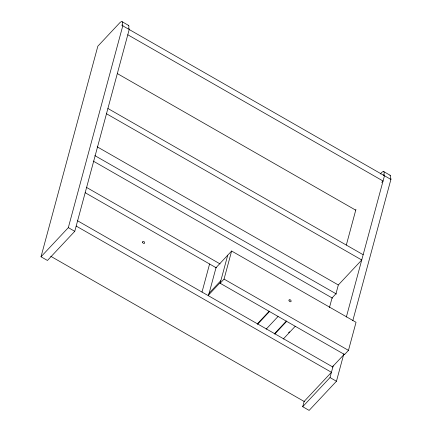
<?xml version="1.0" encoding="UTF-8"?>
<svg xmlns="http://www.w3.org/2000/svg" width="432" height="432" viewBox="0 0 432 432"><rect width="100%" height="100%" fill="white"/><g stroke="black" fill="none" stroke-linecap="round" stroke-linejoin="round"><path stroke-width="0.65" d="M128.849 28.75A2.554 0.637 -60.2 0 1 129.211 29.511L74.763 231.32L47.45 260.469L41.013 256.786L97.837 46.202L119.945 22.604A9.256 2.306 -60.2 0 1 121.948 25.461A2.554 0.637 -60.2 0 1 122.78 25.828L390.901 179.442L352.787 320.706M41.013 256.786L68.326 227.637L122.78 25.828M202.014 292.07L209.585 263.995M208.445 295.758L216.022 267.678M215.93 267.775L231.628 251.024L356.038 322.299L348.462 350.379L344.563 354.542L220.153 283.262L227.729 255.188M220.153 283.262L224.051 279.099L231.628 251.024M343.829 353.911L336.452 381.251L309.139 410.4L302.702 406.712L304.128 401.447L331.436 372.298L76.183 226.055M329.432 307.654L332.062 297.913L335.961 293.749L338.332 284.974L361.741 259.988L106.483 113.746M346.329 245.036L355.936 209.434M302.702 406.712L330.016 377.563L333.175 365.845M346.351 317.023L384.469 175.754A2.554 0.637 -60.2 0 0 383.643 175.387A9.256 2.306 -60.2 0 0 381.634 172.535L380.268 173.993M208.926 293.371L220.86 280.633M208.456 295.126L220.385 282.388M381.748 182.407L383.049 181.019L127.791 34.776M257.332 323.881L269.266 311.143M257.553 324.27L269.487 311.531M266.134 329.184L278.068 316.445M274.487 333.709L286.421 320.976M274.714 334.098L286.648 321.359M288.576 332.748L289.494 331.771M283.289 339.012L295.223 326.279M332.402 366.892L344.336 354.154M122.051 21.67L128.482 25.358M383.74 171.601L390.172 175.284M117.547 73.705L355.639 210.114M107.903 108.481L363.161 254.723M97.216 146.831L338.234 284.92M94.846 155.606L336.452 294.025M93.285 161.109L332.548 298.193M86.6 187.45L220.082 263.925M85.18 192.715L216.319 267.851M224.051 279.099L348.462 350.379M77.603 220.795L332.856 367.033M68.326 227.637L74.763 231.32M330.016 377.563L336.452 381.251M50.722 256.268L304.614 401.728M390.663 178.616A2.554 0.637 -60.2 0 1 390.901 179.442M389.875 175.214A9.256 2.306 -60.2 0 1 390.323 178.238M128.185 25.288A9.256 2.306 -60.2 0 1 128.633 28.307M289.062 300.775A1.274 0.853 43.1 0 0 290.963 301.59A1.274 0.853 43.1 0 0 290.11 299.738A1.274 0.853 43.1 0 0 289.062 300.775M142.614 242.465A1.274 0.853 43.1 0 0 144.509 243.281A1.274 0.853 43.1 0 0 143.662 241.429A1.274 0.853 43.1 0 0 142.614 242.465"/></g></svg>
